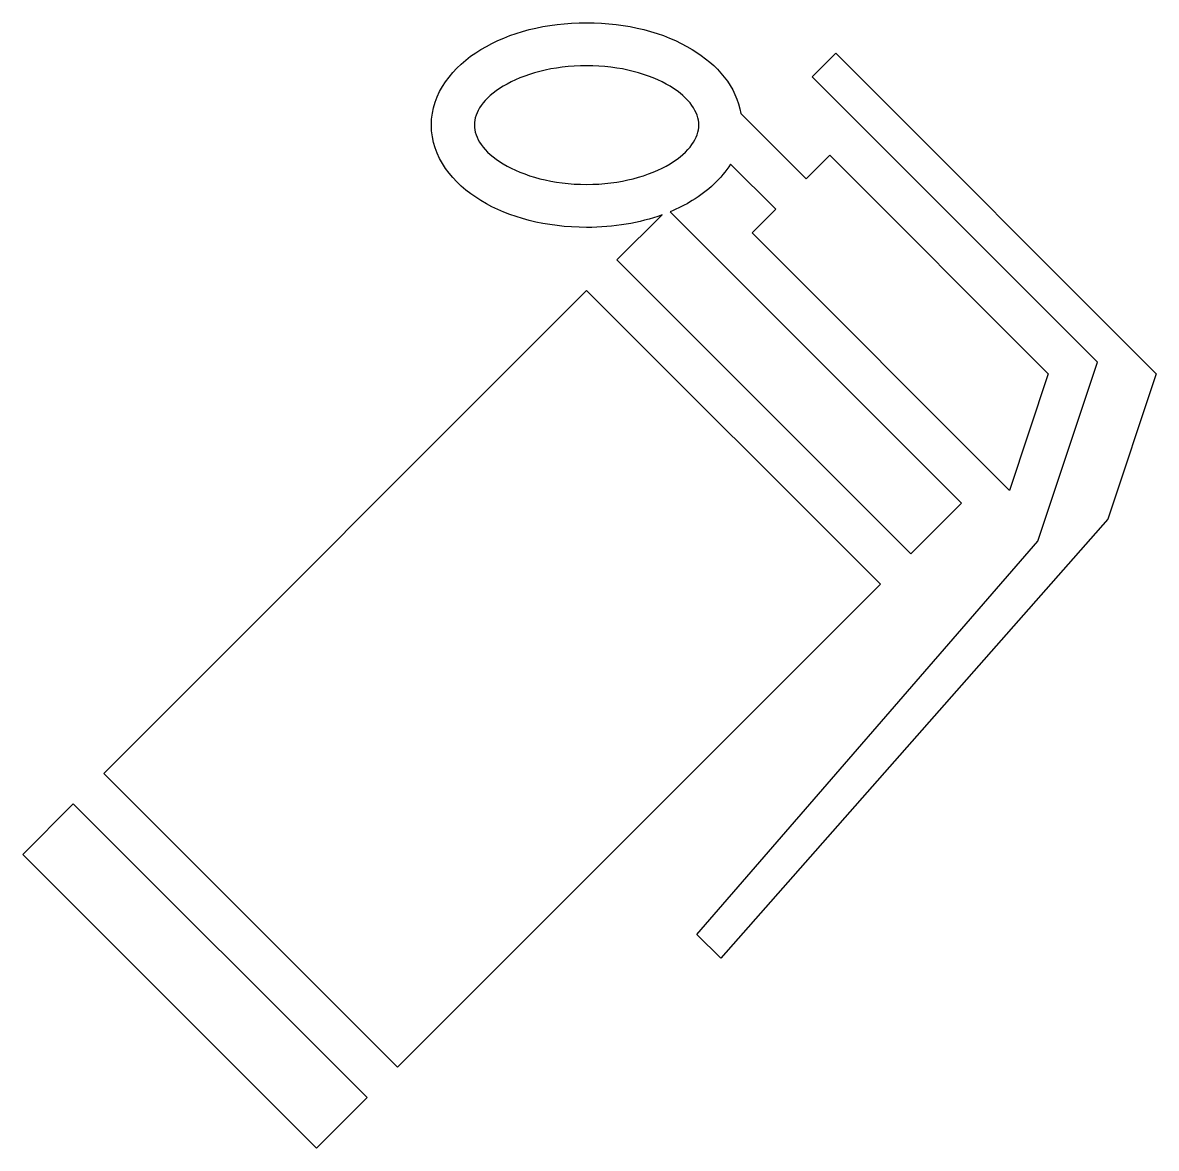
# Model space of a CAD drawing. Header units: centimetres. Extents: x -10 to 10, y -9.9 to 9.9.
import ezdxf

# ---------------------------------------------------------------- set-up
doc = ezdxf.new("R2010")
doc.units = ezdxf.units.CM
doc.header["$MEASUREMENT"] = 0
doc.layers.add('Layer 1', color=7, linetype='Continuous')

msp = doc.modelspace()

# ---------------------------------------------------------------- linework, layer by layer
at = {"layer": 'Layer 1'}
for points, knots in [([(-0.05123, 9.93646), (-0.7653, 9.93646), (-1.41684, 9.7661), (-1.91733, 9.46359), (-1.91733, 9.46359), (-2.41774, 9.16099), (-2.7921, 8.69318), (-2.7921, 8.12927), (-2.7921, 8.12927), (-2.7921, 7.5654), (-2.41773, 7.09755), (-1.91728, 6.79499), (-1.91728, 6.79499), (-1.41675, 6.49243), (-0.76525, 6.32212), (-0.05114, 6.32212), (-0.05114, 6.32212), (0.43059, 6.32212), (0.88364, 6.39992), (1.28128, 6.54325), (1.28128, 6.54325), (1.28128, 6.54325), (0.48557, 5.74754), (0.48557, 5.74754), (0.48557, 5.74754), (0.48557, 5.74754), (5.67378, 0.55915), (5.67378, 0.55915), (5.67378, 0.55915), (5.67378, 0.55915), (6.56833, 1.45374), (6.56833, 1.45374), (6.56833, 1.45374), (6.56833, 1.45374), (1.42384, 6.59823), (1.42384, 6.59823), (1.42384, 6.59823), (1.56224, 6.65558), (1.69317, 6.72123), (1.81495, 6.7949), (1.81495, 6.7949), (2.09305, 6.96307), (2.33193, 7.18242), (2.48951, 7.44079), (2.48951, 7.44079), (2.48951, 7.44079), (3.2883, 6.64192), (3.2883, 6.64192), (3.2883, 6.64192), (3.2883, 6.64192), (2.87092, 6.22446), (2.87092, 6.22446), (2.87092, 6.22446), (2.87092, 6.22446), (7.41621, 1.67917), (7.41621, 1.67917), (7.41621, 1.67917), (7.41621, 1.67917), (8.10199, 3.73655), (8.10199, 3.73655), (8.10199, 3.73655), (8.10199, 3.73655), (4.24252, 7.59618), (4.24252, 7.59618), (4.24252, 7.59618), (4.24252, 7.59618), (3.82506, 7.17863), (3.82506, 7.17863), (3.82506, 7.17863), (3.82506, 7.17863), (2.67345, 8.33024), (2.67345, 8.33024), (2.67345, 8.33024), (2.59683, 8.80421), (2.2546, 9.19764), (1.81491, 9.46355), (1.81491, 9.46355), (1.31438, 9.76611), (0.66288, 9.93646), (-0.05123, 9.93646)], [0, 0, 0, 0, 0.04761905, 0.04761905, 0.04761905, 0.04761905, 0.0952381, 0.0952381, 0.0952381, 0.0952381, 0.14285714, 0.14285714, 0.14285714, 0.14285714, 0.19047619, 0.19047619, 0.19047619, 0.19047619, 0.23809524, 0.23809524, 0.23809524, 0.23809524, 0.28571429, 0.28571429, 0.28571429, 0.28571429, 0.33333333, 0.33333333, 0.33333333, 0.33333333, 0.38095238, 0.38095238, 0.38095238, 0.38095238, 0.42857143, 0.42857143, 0.42857143, 0.42857143, 0.47619048, 0.47619048, 0.47619048, 0.47619048, 0.52380952, 0.52380952, 0.52380952, 0.52380952, 0.57142857, 0.57142857, 0.57142857, 0.57142857, 0.61904762, 0.61904762, 0.61904762, 0.61904762, 0.66666667, 0.66666667, 0.66666667, 0.66666667, 0.71428571, 0.71428571, 0.71428571, 0.71428571, 0.76190476, 0.76190476, 0.76190476, 0.76190476, 0.80952381, 0.80952381, 0.80952381, 0.80952381, 0.85714286, 0.85714286, 0.85714286, 0.85714286, 0.9047619, 0.9047619, 0.9047619, 0.9047619, 1, 1, 1, 1]), ([(4.34836, 9.3984), (4.34836, 9.3984), (3.93102, 8.98094), (3.93102, 8.98094), (3.93102, 8.98094), (3.93102, 8.98094), (8.97039, 3.94165), (8.97039, 3.94165), (8.97039, 3.94165), (8.97039, 3.94165), (7.91817, 0.78512), (7.91817, 0.78512), (7.91817, 0.78512), (7.91817, 0.78512), (1.89827, -6.161), (1.89827, -6.161), (1.89827, -6.161), (1.89827, -6.161), (2.31683, -6.57964), (2.31683, -6.57964), (2.31683, -6.57964), (2.31683, -6.57964), (9.15467, 1.16991), (9.15467, 1.16991), (9.15467, 1.16991), (9.15467, 1.16991), (10.01026, 3.73667), (10.01026, 3.73667), (10.01026, 3.73667), (10.01026, 3.73667), (4.34836, 9.3984), (4.34836, 9.3984)], [0, 0, 0, 0, 0.11111111, 0.11111111, 0.11111111, 0.11111111, 0.22222222, 0.22222222, 0.22222222, 0.22222222, 0.33333333, 0.33333333, 0.33333333, 0.33333333, 0.44444444, 0.44444444, 0.44444444, 0.44444444, 0.55555556, 0.55555556, 0.55555556, 0.55555556, 0.66666667, 0.66666667, 0.66666667, 0.66666667, 0.77777778, 0.77777778, 0.77777778, 0.77777778, 1, 1, 1, 1]), ([(-0.05123, 9.17744), (0.53887, 9.17744), (1.06799, 9.02817), (1.4222, 8.81395), (1.4222, 8.81395), (1.77641, 8.59986), (1.93066, 8.3539), (1.93066, 8.12927), (1.93066, 8.12927), (1.93066, 7.90464), (1.77633, 7.65868), (1.4222, 7.44455), (1.4222, 7.44455), (1.06799, 7.23042), (0.53887, 7.08106), (-0.05123, 7.08106), (-0.05123, 7.08106), (-0.64129, 7.08106), (-1.17045, 7.23042), (-1.52458, 7.44455), (-1.52458, 7.44455), (-1.87879, 7.65868), (-2.03313, 7.9046), (-2.03313, 8.12927), (-2.03313, 8.12927), (-2.03313, 8.3539), (-1.8788, 8.59986), (-1.52458, 8.81399), (-1.52458, 8.81399), (-1.17045, 9.0282), (-0.64129, 9.17748), (-0.05123, 9.17748), (-0.05123, 9.17748), (-0.05123, 9.17748), (-0.05123, 9.17744), (-0.05123, 9.17744)], [0, 0, 0, 0, 0.1, 0.1, 0.1, 0.1, 0.2, 0.2, 0.2, 0.2, 0.3, 0.3, 0.3, 0.3, 0.4, 0.4, 0.4, 0.4, 0.5, 0.5, 0.5, 0.5, 0.6, 0.6, 0.6, 0.6, 0.7, 0.7, 0.7, 0.7, 0.8, 0.8, 0.8, 0.8, 1, 1, 1, 1]), ([(-0.05123, 5.21078), (-0.05123, 5.21078), (-8.57907, -3.31693), (-8.57907, -3.31693), (-8.57907, -3.31693), (-8.57907, -3.31693), (-3.39073, -8.50528), (-3.39073, -8.50528), (-3.39073, -8.50528), (-3.39073, -8.50528), (5.13698, 0.02247), (5.13698, 0.02247), (5.13698, 0.02247), (5.13698, 0.02247), (-0.05124, 5.21082), (-0.05124, 5.21082), (-0.05124, 5.21082), (-0.05124, 5.21082), (-0.05123, 5.21078), (-0.05123, 5.21078)], [0, 0, 0, 0, 0.16666667, 0.16666667, 0.16666667, 0.16666667, 0.33333333, 0.33333333, 0.33333333, 0.33333333, 0.5, 0.5, 0.5, 0.5, 0.66666667, 0.66666667, 0.66666667, 0.66666667, 1, 1, 1, 1]), ([(-9.11579, -3.85365), (-9.11579, -3.85365), (-10.01017, -4.74829), (-10.01017, -4.74829), (-10.01017, -4.74829), (-10.01017, -4.74829), (-4.82212, -9.93646), (-4.82212, -9.93646), (-4.82212, -9.93646), (-4.82212, -9.93646), (-3.92753, -9.04191), (-3.92753, -9.04191), (-3.92753, -9.04191), (-3.92753, -9.04191), (-9.11574, -3.85373), (-9.11574, -3.85373), (-9.11574, -3.85373), (-9.11574, -3.85373), (-9.11579, -3.85365), (-9.11579, -3.85365)], [0, 0, 0, 0, 0.16666667, 0.16666667, 0.16666667, 0.16666667, 0.33333333, 0.33333333, 0.33333333, 0.33333333, 0.5, 0.5, 0.5, 0.5, 0.66666667, 0.66666667, 0.66666667, 0.66666667, 1, 1, 1, 1])]:
    msp.add_open_spline(points, degree=3, knots=knots, dxfattribs=at)

doc.saveas('drawing.dxf')
